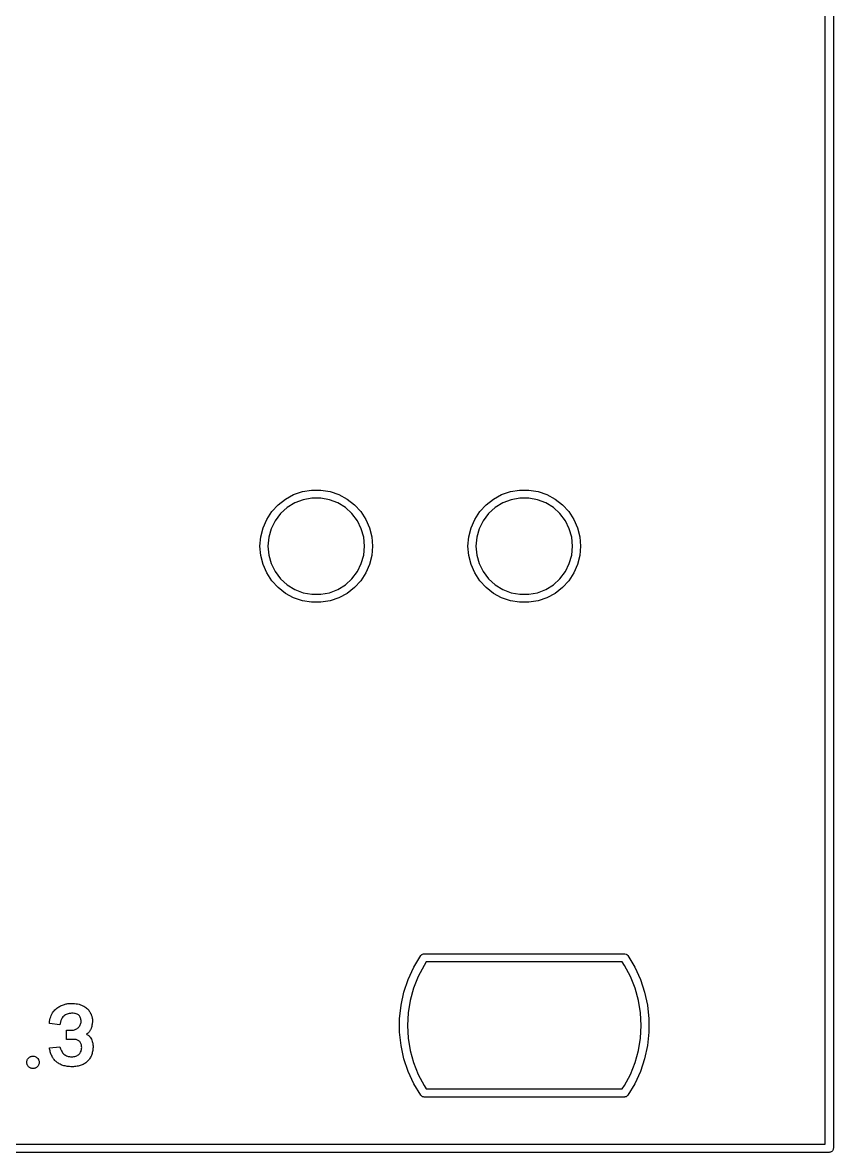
# Model space of a CAD drawing. Extents: x 108 to 148, y -157 to -29.
# Drawn here: x 128.6 to 148.4, y -157.11 to -129.53 of the extents above; entities that cross this region are included whole.
import ezdxf

# ---------------------------------------------------------------- set-up
doc = ezdxf.new("R2010")
doc.units = 0
doc.layers.add('BLACK', color=7, linetype='CONTINUOUS')

msp = doc.modelspace()

# ---------------------------------------------------------------- linework, layer by layer
at = {"layer": 'BLACK', "linetype": 'CONTINUOUS'}
for p, q in [((148.4, -28.61), (148.4, -157.01)), ((148.4, -28.61), (148.4, -157.01)), ((148.2, -156.91), (148.2, -28.71)), ((148.2, -156.91), (148.2, -28.71)), ((135.432457, -140.977075), (135.656453, -140.939696)), ((135.432457, -140.977075), (135.656453, -140.939696)), ((135.656453, -140.939696), (135.883547, -140.939696)), ((135.656453, -140.939696), (135.883547, -140.939696)), ((135.883547, -140.939696), (136.107543, -140.977075)), ((135.883547, -140.939696), (136.107543, -140.977075)), ((140.512457, -140.977075), (140.736453, -140.939696)), ((140.512457, -140.977075), (140.736453, -140.939696)), ((140.736453, -140.939696), (140.963547, -140.939696)), ((140.736453, -140.939696), (140.963547, -140.939696)), ((140.963547, -140.939696), (141.187543, -140.977075)), ((140.963547, -140.939696), (141.187543, -140.977075)), ((134.838738, -141.29838), (135.017946, -141.158896)), ((134.838738, -141.29838), (135.017946, -141.158896)), ((135.017946, -141.158896), (135.217669, -141.050812)), ((135.017946, -141.158896), (135.217669, -141.050812)), ((135.217669, -141.050812), (135.432457, -140.977075)), ((135.217669, -141.050812), (135.432457, -140.977075)), ((135.447068, -141.175013), (135.244014, -141.253677)), ((135.447068, -141.175013), (135.244014, -141.253677)), ((135.66112, -141.135), (135.447068, -141.175013)), ((135.66112, -141.135), (135.447068, -141.175013)), ((135.87888, -141.135), (135.66112, -141.135)), ((135.87888, -141.135), (135.66112, -141.135)), ((136.092932, -141.175013), (135.87888, -141.135)), ((136.092932, -141.175013), (135.87888, -141.135)), ((136.295986, -141.253677), (136.092932, -141.175013)), ((136.295986, -141.253677), (136.092932, -141.175013)), ((136.107543, -140.977075), (136.322331, -141.050812)), ((136.107543, -140.977075), (136.322331, -141.050812)), ((136.322331, -141.050812), (136.522054, -141.158896)), ((136.322331, -141.050812), (136.522054, -141.158896)), ((136.522054, -141.158896), (136.701262, -141.29838)), ((136.522054, -141.158896), (136.701262, -141.29838)), ((139.918738, -141.29838), (140.097946, -141.158896)), ((139.918738, -141.29838), (140.097946, -141.158896)), ((140.097946, -141.158896), (140.297669, -141.050812)), ((140.097946, -141.158896), (140.297669, -141.050812)), ((140.297669, -141.050812), (140.512457, -140.977075)), ((140.297669, -141.050812), (140.512457, -140.977075)), ((140.527068, -141.175013), (140.324014, -141.253677)), ((140.527068, -141.175013), (140.324014, -141.253677)), ((140.74112, -141.135), (140.527068, -141.175013)), ((140.74112, -141.135), (140.527068, -141.175013)), ((140.95888, -141.135), (140.74112, -141.135)), ((140.95888, -141.135), (140.74112, -141.135)), ((141.172932, -141.175013), (140.95888, -141.135)), ((141.172932, -141.175013), (140.95888, -141.135)), ((141.375986, -141.253677), (141.172932, -141.175013)), ((141.375986, -141.253677), (141.172932, -141.175013)), ((141.187543, -140.977075), (141.402331, -141.050812)), ((141.187543, -140.977075), (141.402331, -141.050812)), ((141.402331, -141.050812), (141.602054, -141.158896)), ((141.402331, -141.050812), (141.602054, -141.158896)), ((141.602054, -141.158896), (141.781262, -141.29838)), ((141.602054, -141.158896), (141.781262, -141.29838)), ((134.560724, -141.655572), (134.684932, -141.465458)), ((134.560724, -141.655572), (134.684932, -141.465458)), ((134.684932, -141.465458), (134.838738, -141.29838)), ((134.684932, -141.465458), (134.838738, -141.29838)), ((135.058871, -141.368313), (134.897944, -141.515016)), ((135.058871, -141.368313), (134.897944, -141.515016)), ((135.244014, -141.253677), (135.058871, -141.368313)), ((135.244014, -141.253677), (135.058871, -141.368313)), ((136.481129, -141.368313), (136.295986, -141.253677)), ((136.481129, -141.368313), (136.295986, -141.253677)), ((136.642056, -141.515016), (136.481129, -141.368313)), ((136.642056, -141.515016), (136.481129, -141.368313)), ((136.701262, -141.29838), (136.855068, -141.465458)), ((136.701262, -141.29838), (136.855068, -141.465458)), ((136.855068, -141.465458), (136.979276, -141.655572)), ((136.855068, -141.465458), (136.979276, -141.655572)), ((139.640724, -141.655572), (139.764932, -141.465458)), ((139.640724, -141.655572), (139.764932, -141.465458)), ((139.764932, -141.465458), (139.918738, -141.29838)), ((139.764932, -141.465458), (139.918738, -141.29838)), ((140.138871, -141.368313), (139.977944, -141.515016)), ((140.138871, -141.368313), (139.977944, -141.515016)), ((140.324014, -141.253677), (140.138871, -141.368313)), ((140.324014, -141.253677), (140.138871, -141.368313)), ((141.561129, -141.368313), (141.375986, -141.253677)), ((141.561129, -141.368313), (141.375986, -141.253677)), ((141.722056, -141.515016), (141.561129, -141.368313)), ((141.722056, -141.515016), (141.561129, -141.368313)), ((141.781262, -141.29838), (141.935068, -141.465458)), ((141.781262, -141.29838), (141.935068, -141.465458)), ((141.935068, -141.465458), (142.059276, -141.655572)), ((141.935068, -141.465458), (142.059276, -141.655572)), ((134.469501, -141.863538), (134.560724, -141.655572)), ((134.469501, -141.863538), (134.560724, -141.655572)), ((134.766715, -141.688792), (134.669651, -141.883723)), ((134.766715, -141.688792), (134.669651, -141.883723)), ((134.897944, -141.515016), (134.766715, -141.688792)), ((134.897944, -141.515016), (134.766715, -141.688792)), ((136.773285, -141.688792), (136.642056, -141.515016)), ((136.773285, -141.688792), (136.642056, -141.515016)), ((136.870349, -141.883723), (136.773285, -141.688792)), ((136.870349, -141.883723), (136.773285, -141.688792)), ((136.979276, -141.655572), (137.070499, -141.863538)), ((136.979276, -141.655572), (137.070499, -141.863538)), ((139.549501, -141.863538), (139.640724, -141.655572)), ((139.549501, -141.863538), (139.640724, -141.655572)), ((139.846715, -141.688792), (139.749651, -141.883723)), ((139.846715, -141.688792), (139.749651, -141.883723)), ((139.977944, -141.515016), (139.846715, -141.688792)), ((139.977944, -141.515016), (139.846715, -141.688792)), ((141.853285, -141.688792), (141.722056, -141.515016)), ((141.853285, -141.688792), (141.722056, -141.515016)), ((141.950349, -141.883723), (141.853285, -141.688792)), ((141.950349, -141.883723), (141.853285, -141.688792)), ((142.059276, -141.655572), (142.150499, -141.863538)), ((142.059276, -141.655572), (142.150499, -141.863538)), ((134.413753, -142.083682), (134.469501, -141.863538)), ((134.413753, -142.083682), (134.469501, -141.863538)), ((134.669651, -141.883723), (134.610058, -142.093169)), ((134.669651, -141.883723), (134.610058, -142.093169)), ((136.929942, -142.093169), (136.870349, -141.883723)), ((136.929942, -142.093169), (136.870349, -141.883723)), ((137.070499, -141.863538), (137.126247, -142.083682)), ((137.070499, -141.863538), (137.126247, -142.083682)), ((139.493753, -142.083682), (139.549501, -141.863538)), ((139.493753, -142.083682), (139.549501, -141.863538)), ((139.749651, -141.883723), (139.690058, -142.093169)), ((139.749651, -141.883723), (139.690058, -142.093169)), ((142.009942, -142.093169), (141.950349, -141.883723)), ((142.009942, -142.093169), (141.950349, -141.883723)), ((142.150499, -141.863538), (142.206247, -142.083682)), ((142.150499, -141.863538), (142.206247, -142.083682)), ((134.395, -142.31), (134.413753, -142.083682)), ((134.395, -142.31), (134.413753, -142.083682)), ((134.413753, -142.536318), (134.395, -142.31)), ((134.413753, -142.536318), (134.395, -142.31)), ((134.610058, -142.093169), (134.589966, -142.31)), ((134.610058, -142.093169), (134.589966, -142.31)), ((134.589966, -142.31), (134.610058, -142.526831)), ((134.589966, -142.31), (134.610058, -142.526831)), ((136.950034, -142.31), (136.929942, -142.093169)), ((136.950034, -142.31), (136.929942, -142.093169)), ((136.929942, -142.526831), (136.950034, -142.31)), ((136.929942, -142.526831), (136.950034, -142.31)), ((137.126247, -142.083682), (137.145, -142.31)), ((137.126247, -142.083682), (137.145, -142.31)), ((137.145, -142.31), (137.126247, -142.536318)), ((137.145, -142.31), (137.126247, -142.536318)), ((139.475, -142.31), (139.493753, -142.083682)), ((139.475, -142.31), (139.493753, -142.083682)), ((139.493753, -142.536318), (139.475, -142.31)), ((139.493753, -142.536318), (139.475, -142.31)), ((139.690058, -142.093169), (139.669966, -142.31)), ((139.690058, -142.093169), (139.669966, -142.31)), ((139.669966, -142.31), (139.690058, -142.526831)), ((139.669966, -142.31), (139.690058, -142.526831)), ((142.030034, -142.31), (142.009942, -142.093169)), ((142.030034, -142.31), (142.009942, -142.093169)), ((142.009942, -142.526831), (142.030034, -142.31)), ((142.009942, -142.526831), (142.030034, -142.31)), ((142.206247, -142.083682), (142.225, -142.31)), ((142.206247, -142.083682), (142.225, -142.31)), ((142.225, -142.31), (142.206247, -142.536318)), ((142.225, -142.31), (142.206247, -142.536318)), ((134.469501, -142.756462), (134.413753, -142.536318)), ((134.469501, -142.756462), (134.413753, -142.536318)), ((134.610058, -142.526831), (134.669651, -142.736277)), ((134.610058, -142.526831), (134.669651, -142.736277)), ((136.870349, -142.736277), (136.929942, -142.526831)), ((136.870349, -142.736277), (136.929942, -142.526831)), ((137.126247, -142.536318), (137.070499, -142.756462)), ((137.126247, -142.536318), (137.070499, -142.756462)), ((139.549501, -142.756462), (139.493753, -142.536318)), ((139.549501, -142.756462), (139.493753, -142.536318)), ((139.690058, -142.526831), (139.749651, -142.736277)), ((139.690058, -142.526831), (139.749651, -142.736277)), ((141.950349, -142.736277), (142.009942, -142.526831)), ((141.950349, -142.736277), (142.009942, -142.526831)), ((142.206247, -142.536318), (142.150499, -142.756462)), ((142.206247, -142.536318), (142.150499, -142.756462)), ((134.560724, -142.964428), (134.469501, -142.756462)), ((134.560724, -142.964428), (134.469501, -142.756462)), ((134.669651, -142.736277), (134.766715, -142.931208)), ((134.669651, -142.736277), (134.766715, -142.931208)), ((136.773285, -142.931208), (136.870349, -142.736277)), ((136.773285, -142.931208), (136.870349, -142.736277)), ((137.070499, -142.756462), (136.979276, -142.964428)), ((137.070499, -142.756462), (136.979276, -142.964428)), ((139.640724, -142.964428), (139.549501, -142.756462)), ((139.640724, -142.964428), (139.549501, -142.756462)), ((139.749651, -142.736277), (139.846715, -142.931208)), ((139.749651, -142.736277), (139.846715, -142.931208)), ((141.853285, -142.931208), (141.950349, -142.736277)), ((141.853285, -142.931208), (141.950349, -142.736277)), ((142.150499, -142.756462), (142.059276, -142.964428)), ((142.150499, -142.756462), (142.059276, -142.964428)), ((134.684932, -143.154542), (134.560724, -142.964428)), ((134.684932, -143.154542), (134.560724, -142.964428)), ((134.766715, -142.931208), (134.897944, -143.104984)), ((134.766715, -142.931208), (134.897944, -143.104984)), ((134.897944, -143.104984), (135.058871, -143.251687)), ((134.897944, -143.104984), (135.058871, -143.251687)), ((136.481129, -143.251687), (136.642056, -143.104984)), ((136.481129, -143.251687), (136.642056, -143.104984)), ((136.642056, -143.104984), (136.773285, -142.931208)), ((136.642056, -143.104984), (136.773285, -142.931208)), ((136.979276, -142.964428), (136.855068, -143.154542)), ((136.979276, -142.964428), (136.855068, -143.154542)), ((139.764932, -143.154542), (139.640724, -142.964428)), ((139.764932, -143.154542), (139.640724, -142.964428)), ((139.846715, -142.931208), (139.977944, -143.104984)), ((139.846715, -142.931208), (139.977944, -143.104984)), ((139.977944, -143.104984), (140.138871, -143.251687)), ((139.977944, -143.104984), (140.138871, -143.251687)), ((141.561129, -143.251687), (141.722056, -143.104984)), ((141.561129, -143.251687), (141.722056, -143.104984)), ((141.722056, -143.104984), (141.853285, -142.931208)), ((141.722056, -143.104984), (141.853285, -142.931208)), ((142.059276, -142.964428), (141.935068, -143.154542)), ((142.059276, -142.964428), (141.935068, -143.154542)), ((134.838738, -143.32162), (134.684932, -143.154542)), ((134.838738, -143.32162), (134.684932, -143.154542)), ((135.017946, -143.461104), (134.838738, -143.32162)), ((135.017946, -143.461104), (134.838738, -143.32162)), ((135.058871, -143.251687), (135.244014, -143.366323)), ((135.058871, -143.251687), (135.244014, -143.366323)), ((135.244014, -143.366323), (135.447068, -143.444987)), ((135.244014, -143.366323), (135.447068, -143.444987)), ((136.092932, -143.444987), (136.295986, -143.366323)), ((136.092932, -143.444987), (136.295986, -143.366323)), ((136.295986, -143.366323), (136.481129, -143.251687)), ((136.295986, -143.366323), (136.481129, -143.251687)), ((136.701262, -143.32162), (136.522054, -143.461104)), ((136.701262, -143.32162), (136.522054, -143.461104)), ((136.855068, -143.154542), (136.701262, -143.32162)), ((136.855068, -143.154542), (136.701262, -143.32162)), ((139.918738, -143.32162), (139.764932, -143.154542)), ((139.918738, -143.32162), (139.764932, -143.154542)), ((140.097946, -143.461104), (139.918738, -143.32162)), ((140.097946, -143.461104), (139.918738, -143.32162)), ((140.138871, -143.251687), (140.324014, -143.366323)), ((140.138871, -143.251687), (140.324014, -143.366323)), ((140.324014, -143.366323), (140.527068, -143.444987)), ((140.324014, -143.366323), (140.527068, -143.444987)), ((141.172932, -143.444987), (141.375986, -143.366323)), ((141.172932, -143.444987), (141.375986, -143.366323)), ((141.375986, -143.366323), (141.561129, -143.251687)), ((141.375986, -143.366323), (141.561129, -143.251687)), ((141.781262, -143.32162), (141.602054, -143.461104)), ((141.781262, -143.32162), (141.602054, -143.461104)), ((141.935068, -143.154542), (141.781262, -143.32162)), ((141.935068, -143.154542), (141.781262, -143.32162)), ((135.217669, -143.569188), (135.017946, -143.461104)), ((135.217669, -143.569188), (135.017946, -143.461104)), ((135.432457, -143.642925), (135.217669, -143.569188)), ((135.432457, -143.642925), (135.217669, -143.569188)), ((135.656453, -143.680304), (135.432457, -143.642925)), ((135.656453, -143.680304), (135.432457, -143.642925)), ((135.447068, -143.444987), (135.66112, -143.485)), ((135.447068, -143.444987), (135.66112, -143.485)), ((135.883547, -143.680304), (135.656453, -143.680304)), ((135.883547, -143.680304), (135.656453, -143.680304)), ((135.66112, -143.485), (135.87888, -143.485)), ((135.66112, -143.485), (135.87888, -143.485)), ((135.87888, -143.485), (136.092932, -143.444987)), ((135.87888, -143.485), (136.092932, -143.444987)), ((136.107543, -143.642925), (135.883547, -143.680304)), ((136.107543, -143.642925), (135.883547, -143.680304)), ((136.322331, -143.569188), (136.107543, -143.642925)), ((136.322331, -143.569188), (136.107543, -143.642925)), ((136.522054, -143.461104), (136.322331, -143.569188)), ((136.522054, -143.461104), (136.322331, -143.569188)), ((140.297669, -143.569188), (140.097946, -143.461104)), ((140.297669, -143.569188), (140.097946, -143.461104)), ((140.512457, -143.642925), (140.297669, -143.569188)), ((140.512457, -143.642925), (140.297669, -143.569188)), ((140.736453, -143.680304), (140.512457, -143.642925)), ((140.736453, -143.680304), (140.512457, -143.642925)), ((140.527068, -143.444987), (140.74112, -143.485)), ((140.527068, -143.444987), (140.74112, -143.485)), ((140.963547, -143.680304), (140.736453, -143.680304)), ((140.963547, -143.680304), (140.736453, -143.680304)), ((140.74112, -143.485), (140.95888, -143.485)), ((140.74112, -143.485), (140.95888, -143.485)), ((140.95888, -143.485), (141.172932, -143.444987)), ((140.95888, -143.485), (141.172932, -143.444987)), ((141.187543, -143.642925), (140.963547, -143.680304)), ((141.187543, -143.642925), (140.963547, -143.680304)), ((141.402331, -143.569188), (141.187543, -143.642925)), ((141.402331, -143.569188), (141.187543, -143.642925)), ((141.602054, -143.461104), (141.402331, -143.569188)), ((141.602054, -143.461104), (141.402331, -143.569188)), ((138.152662, -152.586318), (138.321703, -152.304065)), ((138.152662, -152.586318), (138.321703, -152.304065)), ((138.321703, -152.304065), (138.337921, -152.289971)), ((138.321703, -152.304065), (138.337921, -152.289971)), ((138.337921, -152.289971), (138.345821, -152.279098)), ((138.337921, -152.289971), (138.345821, -152.279098)), ((138.345821, -152.279098), (138.353187, -152.276704)), ((138.345821, -152.279098), (138.353187, -152.276704)), ((138.353187, -152.276704), (138.360775, -152.270111)), ((138.353187, -152.276704), (138.360775, -152.270111)), ((138.360775, -152.270111), (138.392362, -152.263976)), ((138.360775, -152.270111), (138.392362, -152.263976)), ((138.392362, -152.263976), (138.4046, -152.26)), ((138.392362, -152.263976), (138.4046, -152.26)), ((138.457744, -152.46), (138.401365, -152.54352)), ((138.457744, -152.46), (138.401365, -152.54352)), ((138.4046, -152.26), (143.2954, -152.26)), ((138.4046, -152.26), (143.2954, -152.26)), ((143.242255, -152.46), (138.457744, -152.46)), ((143.242255, -152.46), (138.457744, -152.46)), ((143.298634, -152.543523), (143.242255, -152.46)), ((143.298634, -152.543523), (143.242255, -152.46)), ((143.2954, -152.26), (143.307663, -152.263984)), ((143.2954, -152.26), (143.307663, -152.263984)), ((143.307663, -152.263984), (143.33923, -152.270116)), ((143.307663, -152.263984), (143.33923, -152.270116)), ((143.33923, -152.270116), (143.34681, -152.276703)), ((143.33923, -152.270116), (143.34681, -152.276703)), ((143.34681, -152.276703), (143.354179, -152.279098)), ((143.34681, -152.276703), (143.354179, -152.279098)), ((143.354179, -152.279098), (143.362081, -152.289974)), ((143.354179, -152.279098), (143.362081, -152.289974)), ((143.362081, -152.289974), (143.378301, -152.30407)), ((143.362081, -152.289974), (143.378301, -152.30407)), ((143.378301, -152.30407), (143.378301, -152.304071)), ((143.378301, -152.30407), (143.378301, -152.304071)), ((143.378301, -152.304071), (143.547335, -152.586325)), ((143.378301, -152.304071), (143.547335, -152.586325)), ((138.015007, -152.885137), (138.152662, -152.586318)), ((138.015007, -152.885137), (138.152662, -152.586318)), ((138.401365, -152.54352), (138.257653, -152.8158)), ((138.401365, -152.54352), (138.257653, -152.8158)), ((143.44234, -152.815804), (143.298634, -152.543523)), ((143.44234, -152.815804), (143.298634, -152.543523)), ((143.547335, -152.586325), (143.684985, -152.885144)), ((143.547335, -152.586325), (143.684985, -152.885144)), ((137.910339, -153.197045), (138.015007, -152.885137)), ((137.910339, -153.197045), (138.015007, -152.885137)), ((138.257653, -152.8158), (138.144105, -153.101975)), ((138.257653, -152.8158), (138.144105, -153.101975)), ((143.555884, -153.101979), (143.44234, -152.815804)), ((143.555884, -153.101979), (143.44234, -152.815804)), ((143.684985, -152.885144), (143.789648, -153.197051)), ((143.684985, -152.885144), (143.789648, -153.197051)), ((137.839877, -153.518412), (137.910339, -153.197045)), ((137.839877, -153.518412), (137.910339, -153.197045)), ((138.144105, -153.101975), (138.062042, -153.398716)), ((138.144105, -153.101975), (138.062042, -153.398716)), ((143.637944, -153.398719), (143.555884, -153.101979)), ((143.637944, -153.398719), (143.555884, -153.101979)), ((143.789648, -153.197051), (143.860108, -153.518416)), ((143.789648, -153.197051), (143.860108, -153.518416)), ((129.36753, -153.652801), (129.388194, -153.630095)), ((129.388194, -153.630095), (129.409825, -153.609361)), ((129.409825, -153.609361), (129.43225, -153.590511)), ((129.43225, -153.590511), (129.455292, -153.573455)), ((129.455292, -153.573455), (129.478776, -153.558103)), ((129.478776, -153.558103), (129.502527, -153.544366)), ((129.502527, -153.544366), (129.526368, -153.532153)), ((129.526368, -153.532153), (129.550124, -153.521375)), ((129.550124, -153.521375), (129.57362, -153.511943)), ((129.57362, -153.511943), (129.59668, -153.503766)), ((129.59668, -153.503766), (129.619129, -153.496755)), ((129.619129, -153.496755), (129.64079, -153.49082)), ((129.64079, -153.49082), (129.661489, -153.485873)), ((129.661489, -153.485873), (129.68105, -153.481822)), ((129.68105, -153.481822), (129.699297, -153.478578)), ((129.699297, -153.478578), (129.716055, -153.476051)), ((129.716055, -153.476051), (129.731149, -153.474153)), ((129.731149, -153.474153), (129.755638, -153.471881)), ((129.755638, -153.471881), (129.776915, -153.470924)), ((129.776915, -153.470924), (129.821881, -153.47196)), ((129.821881, -153.47196), (129.864234, -153.474989)), ((129.864234, -153.474989), (129.90405, -153.479889)), ((129.90405, -153.479889), (129.941407, -153.486542)), ((129.941407, -153.486542), (129.976384, -153.494826)), ((129.976384, -153.494826), (130.009058, -153.504623)), ((130.009058, -153.504623), (130.039507, -153.515811)), ((130.039507, -153.515811), (130.067808, -153.528272)), ((130.067808, -153.528272), (130.094041, -153.541883)), ((130.094041, -153.541883), (130.118282, -153.556527)), ((130.118282, -153.556527), (130.140609, -153.572082)), ((130.140609, -153.572082), (130.1611, -153.588428)), ((130.1611, -153.588428), (130.179833, -153.605446)), ((130.179833, -153.605446), (130.196885, -153.623015)), ((130.196885, -153.623015), (130.212335, -153.641016)), ((137.804439, -153.845499), (137.839877, -153.518412)), ((137.804439, -153.845499), (137.839877, -153.518412)), ((138.062042, -153.398716), (138.012419, -153.702569)), ((138.062042, -153.398716), (138.012419, -153.702569)), ((143.687564, -153.702571), (143.637944, -153.398719)), ((143.687564, -153.702571), (143.637944, -153.398719)), ((143.860108, -153.518416), (143.895544, -153.845501)), ((143.860108, -153.518416), (143.895544, -153.845501)), ((129.25816, -153.916252), (129.264754, -153.874531)), ((129.264754, -153.874531), (129.273722, -153.835501)), ((129.273722, -153.835501), (129.284887, -153.799071)), ((129.284887, -153.799071), (129.298074, -153.765153)), ((129.298074, -153.765153), (129.313108, -153.733657)), ((129.313108, -153.733657), (129.329812, -153.704493)), ((129.329812, -153.704493), (129.348011, -153.677571)), ((129.348011, -153.677571), (129.36753, -153.652801)), ((129.529302, -153.904549), (129.524435, -153.920449)), ((129.534637, -153.889375), (129.529302, -153.904549)), ((129.54043, -153.874915), (129.534637, -153.889375)), ((129.546672, -153.861159), (129.54043, -153.874915)), ((129.553354, -153.848096), (129.546672, -153.861159)), ((129.567999, -153.824), (129.553354, -153.848096)), ((129.584288, -153.802541), (129.567999, -153.824)), ((129.602145, -153.783628), (129.584288, -153.802541)), ((129.621497, -153.767172), (129.602145, -153.783628)), ((129.642265, -153.753084), (129.621497, -153.767172)), ((129.664376, -153.741276), (129.642265, -153.753084)), ((129.687753, -153.731658), (129.664376, -153.741276)), ((129.712321, -153.724141), (129.687753, -153.731658)), ((129.738003, -153.718636), (129.712321, -153.724141)), ((129.764725, -153.715054), (129.738003, -153.718636)), ((129.79241, -153.713305), (129.764725, -153.715054)), ((129.806591, -153.713091), (129.79241, -153.713305)), ((129.835133, -153.713949), (129.806591, -153.713091)), ((129.861445, -153.716503), (129.835133, -153.713949)), ((129.88558, -153.720725), (129.861445, -153.716503)), ((129.907593, -153.726583), (129.88558, -153.720725)), ((129.927536, -153.73405), (129.907593, -153.726583)), ((129.945463, -153.743095), (129.927536, -153.73405)), ((129.961428, -153.753689), (129.945463, -153.743095)), ((129.975485, -153.765802), (129.961428, -153.753689)), ((129.987687, -153.779404), (129.975485, -153.765802)), ((129.998088, -153.794467), (129.987687, -153.779404)), ((130.006741, -153.810961), (129.998088, -153.794467)), ((130.013701, -153.828856), (130.006741, -153.810961)), ((130.019021, -153.848123), (130.013701, -153.828856)), ((130.022754, -153.868732), (130.019021, -153.848123)), ((130.024955, -153.890654), (130.022754, -153.868732)), ((130.025677, -153.913859), (130.024955, -153.890654)), ((130.212335, -153.641016), (130.226261, -153.659327)), ((130.226261, -153.659327), (130.23874, -153.677829)), ((130.23874, -153.677829), (130.249849, -153.696403)), ((130.249849, -153.696403), (130.259668, -153.714927)), ((130.259668, -153.714927), (130.268273, -153.733282)), ((130.268273, -153.733282), (130.275742, -153.751348)), ((130.275742, -153.751348), (130.282154, -153.769005)), ((130.282154, -153.769005), (130.287585, -153.786132)), ((130.287585, -153.786132), (130.292115, -153.80261)), ((130.292115, -153.80261), (130.29582, -153.818318)), ((130.29582, -153.818318), (130.298779, -153.833136)), ((130.298779, -153.833136), (130.302768, -153.859624)), ((130.302768, -153.859624), (130.304705, -153.881112)), ((130.305088, -153.902986), (130.30422, -153.920599)), ((130.304705, -153.881112), (130.305212, -153.896639)), ((130.305212, -153.896639), (130.305088, -153.902986)), ((137.804439, -154.174501), (137.804439, -153.845499)), ((137.804439, -154.174501), (137.804439, -153.845499)), ((138.012419, -153.702569), (137.995814, -154.01)), ((138.012419, -153.702569), (137.995814, -154.01)), ((143.704169, -154.01), (143.687564, -153.702571)), ((143.704169, -154.01), (143.687564, -153.702571)), ((143.895544, -153.845501), (143.895544, -154.174499)), ((143.895544, -153.845501), (143.895544, -154.174499)), ((129.254113, -153.960753), (129.25816, -153.916252)), ((129.509836, -153.991528), (129.254113, -153.960753)), ((129.512736, -153.972614), (129.509836, -153.991528)), ((129.516143, -153.95447), (129.512736, -153.972614)), ((129.520046, -153.937085), (129.516143, -153.95447)), ((129.524435, -153.920449), (129.520046, -153.937085)), ((129.672868, -154.352763), (129.672868, -154.127449)), ((129.672868, -154.127449), (129.799996, -154.127449)), ((129.799996, -154.127449), (129.820583, -154.126358)), ((129.820583, -154.126358), (129.841144, -154.123155)), ((129.841144, -154.123155), (129.861501, -154.117941)), ((129.861501, -154.117941), (129.881472, -154.110819)), ((129.881472, -154.110819), (129.900879, -154.101892)), ((129.900879, -154.101892), (129.919542, -154.091263)), ((129.919542, -154.091263), (129.93728, -154.079032)), ((129.93728, -154.079032), (129.953915, -154.065304)), ((129.953915, -154.065304), (129.969266, -154.050181)), ((129.969266, -154.050181), (129.983153, -154.033765)), ((129.983153, -154.033765), (129.995397, -154.016158)), ((129.995397, -154.016158), (130.005818, -153.997464)), ((130.005818, -153.997464), (130.014237, -153.977784)), ((130.014237, -153.977784), (130.020472, -153.957222)), ((130.020472, -153.957222), (130.024346, -153.935879)), ((130.024346, -153.935879), (130.025677, -153.913859)), ((130.214765, -154.179327), (130.204339, -154.190285)), ((130.224447, -154.167717), (130.214765, -154.179327)), ((130.233412, -154.155532), (130.224447, -154.167717)), ((130.241688, -154.142853), (130.233412, -154.155532)), ((130.249303, -154.12976), (130.241688, -154.142853)), ((130.256283, -154.116331), (130.249303, -154.12976)), ((130.262656, -154.102646), (130.256283, -154.116331)), ((130.268451, -154.088784), (130.262656, -154.102646)), ((130.273694, -154.074825), (130.268451, -154.088784)), ((130.278413, -154.060847), (130.273694, -154.074825)), ((130.286391, -154.033156), (130.278413, -154.060847)), ((130.292603, -154.006345), (130.286391, -154.033156)), ((130.297272, -153.981048), (130.292603, -154.006345)), ((130.300617, -153.957902), (130.297272, -153.981048)), ((130.30286, -153.937541), (130.300617, -153.957902)), ((130.30422, -153.920599), (130.30286, -153.937541)), ((137.839877, -154.501588), (137.804439, -154.174501)), ((137.839877, -154.501588), (137.804439, -154.174501)), ((137.995814, -154.01), (138.012419, -154.317431)), ((137.995814, -154.01), (138.012419, -154.317431)), ((143.687564, -154.317429), (143.704169, -154.01)), ((143.687564, -154.317429), (143.704169, -154.01)), ((143.895544, -154.174499), (143.860108, -154.501584)), ((143.895544, -154.174499), (143.860108, -154.501584)), ((129.865209, -154.352763), (129.672868, -154.352763)), ((129.884986, -154.353668), (129.865209, -154.352763)), ((129.903764, -154.356343), (129.884986, -154.353668)), ((129.921503, -154.36073), (129.903764, -154.356343)), ((129.938167, -154.366771), (129.921503, -154.36073)), ((129.953716, -154.374406), (129.938167, -154.366771)), ((129.968114, -154.383578), (129.953716, -154.374406)), ((129.981321, -154.394228), (129.968114, -154.383578)), ((129.993299, -154.406298), (129.981321, -154.394228)), ((130.004011, -154.419728), (129.993299, -154.406298)), ((130.013418, -154.434461), (130.004011, -154.419728)), ((130.021483, -154.450438), (130.013418, -154.434461)), ((130.028167, -154.467601), (130.021483, -154.450438)), ((130.168317, -154.218448), (130.154637, -154.226001)), ((130.154637, -154.226001), (130.169482, -154.232368)), ((130.181142, -154.209925), (130.168317, -154.218448)), ((130.169482, -154.232368), (130.183399, -154.239674)), ((130.19314, -154.200511), (130.181142, -154.209925)), ((130.183399, -154.239674), (130.196419, -154.247844)), ((130.204339, -154.190285), (130.19314, -154.200511)), ((130.196419, -154.247844), (130.208571, -154.256802)), ((130.208571, -154.256802), (130.219885, -154.266474)), ((130.219885, -154.266474), (130.230392, -154.276786)), ((130.230392, -154.276786), (130.249101, -154.299028)), ((130.249101, -154.299028), (130.264939, -154.322929)), ((130.264939, -154.322929), (130.278143, -154.347891)), ((130.278143, -154.347891), (130.288954, -154.373315)), ((130.288954, -154.373315), (130.29761, -154.398604)), ((130.29761, -154.398604), (130.304352, -154.423159)), ((130.304352, -154.423159), (130.309419, -154.446381)), ((130.309419, -154.446381), (130.313049, -154.467672)), ((138.012419, -154.317431), (138.062042, -154.621284)), ((138.012419, -154.317431), (138.062042, -154.621284)), ((143.637944, -154.621281), (143.687564, -154.317429)), ((143.637944, -154.621281), (143.687564, -154.317429)), ((129.253381, -154.553164), (129.510935, -154.53045)), ((129.257364, -154.579931), (129.253381, -154.553164)), ((129.262173, -154.606025), (129.257364, -154.579931)), ((129.267811, -154.631435), (129.262173, -154.606025)), ((129.274281, -154.656149), (129.267811, -154.631435)), ((129.281587, -154.680155), (129.274281, -154.656149)), ((129.28973, -154.703442), (129.281587, -154.680155)), ((129.298716, -154.725999), (129.28973, -154.703442)), ((129.308547, -154.747812), (129.298716, -154.725999)), ((129.510935, -154.53045), (129.517891, -154.558572)), ((129.517891, -154.558572), (129.526379, -154.585207)), ((129.526379, -154.585207), (129.536377, -154.610309)), ((129.536377, -154.610309), (129.547863, -154.633833)), ((129.547863, -154.633833), (129.560816, -154.655734)), ((129.560816, -154.655734), (129.575212, -154.675968)), ((129.575212, -154.675968), (129.591031, -154.694488)), ((129.591031, -154.694488), (129.60825, -154.71125)), ((129.60825, -154.71125), (129.626847, -154.726209)), ((129.626847, -154.726209), (129.646801, -154.73932)), ((129.942461, -154.740093), (129.960846, -154.727472)), ((129.960846, -154.727472), (129.977362, -154.713174)), ((129.977362, -154.713174), (129.991993, -154.69727)), ((129.991993, -154.69727), (130.004724, -154.679832)), ((130.004724, -154.679832), (130.015539, -154.660929)), ((130.015539, -154.660929), (130.024423, -154.640634)), ((130.024423, -154.640634), (130.031359, -154.619016)), ((130.033431, -154.48589), (130.028167, -154.467601)), ((130.031359, -154.619016), (130.036333, -154.596146)), ((130.037239, -154.505248), (130.033431, -154.48589)), ((130.036333, -154.596146), (130.039329, -154.572096)), ((130.039552, -154.525616), (130.037239, -154.505248)), ((130.039329, -154.572096), (130.040331, -154.546936)), ((130.040331, -154.546936), (130.039552, -154.525616)), ((130.28619, -154.719064), (130.277725, -154.741038)), ((130.293658, -154.696496), (130.28619, -154.719064)), ((130.300128, -154.673361), (130.293658, -154.696496)), ((130.305602, -154.649688), (130.300128, -154.673361)), ((130.310079, -154.625505), (130.305602, -154.649688)), ((130.313561, -154.600838), (130.310079, -154.625505)), ((130.313049, -154.467672), (130.315482, -154.486434)), ((130.316047, -154.575717), (130.313561, -154.600838)), ((130.315482, -154.486434), (130.317412, -154.508526)), ((130.317538, -154.550169), (130.316047, -154.575717)), ((130.317412, -154.508526), (130.318035, -154.524221)), ((130.318035, -154.524221), (130.317538, -154.550169)), ((137.910339, -154.822955), (137.839877, -154.501588)), ((137.910339, -154.822955), (137.839877, -154.501588)), ((138.062042, -154.621284), (138.144105, -154.918025)), ((138.062042, -154.621284), (138.144105, -154.918025)), ((143.555884, -154.918021), (143.637944, -154.621281)), ((143.555884, -154.918021), (143.637944, -154.621281)), ((143.860108, -154.501584), (143.789648, -154.822949)), ((143.860108, -154.501584), (143.789648, -154.822949)), ((128.699072, -154.911102), (128.699853, -154.895827)), ((128.699849, -154.926036), (128.699072, -154.911102)), ((128.702134, -154.940687), (128.699849, -154.926036)), ((128.699853, -154.895827), (128.702149, -154.880965)), ((128.705853, -154.954961), (128.702134, -154.940687)), ((128.702149, -154.880965), (128.705884, -154.866596)), ((128.710933, -154.968764), (128.705853, -154.954961)), ((128.705884, -154.866596), (128.710984, -154.852799)), ((128.7173, -154.982003), (128.710933, -154.968764)), ((128.710984, -154.852799), (128.72103, -154.833347)), ((128.724883, -154.994584), (128.7173, -154.982003)), ((128.72103, -154.833347), (128.733726, -154.815625)), ((128.733608, -155.006412), (128.724883, -154.994584)), ((128.743402, -155.017394), (128.733608, -155.006412)), ((128.733726, -154.815625), (128.748822, -154.799898)), ((128.748822, -154.799898), (128.766065, -154.786434)), ((128.766065, -154.786434), (128.77863, -154.778847)), ((128.77863, -154.778847), (128.791962, -154.772462)), ((128.791962, -154.772462), (128.805988, -154.767358)), ((128.805988, -154.767358), (128.820632, -154.763615)), ((128.820632, -154.763615), (128.835821, -154.761312)), ((128.835821, -154.761312), (128.851479, -154.760526)), ((128.851479, -154.760526), (128.866388, -154.761308)), ((128.866388, -154.761308), (128.880969, -154.7636)), ((128.880969, -154.7636), (128.902035, -154.769704)), ((128.902035, -154.769704), (128.92187, -154.778773)), ((128.92187, -154.778773), (128.940181, -154.790547)), ((128.940181, -154.790547), (128.956671, -154.804765)), ((128.956671, -154.804765), (128.971046, -154.821166)), ((128.966626, -155.006412), (128.956809, -155.017394)), ((128.975413, -154.994584), (128.966626, -155.006412)), ((128.971046, -154.821166), (128.98301, -154.839489)), ((128.983084, -154.982003), (128.975413, -154.994584)), ((128.98301, -154.839489), (128.989501, -154.852644)), ((128.989553, -154.968764), (128.983084, -154.982003)), ((128.989501, -154.852644), (128.994702, -154.86646)), ((128.994733, -154.954961), (128.989553, -154.968764)), ((128.994702, -154.86646), (128.998525, -154.88086)), ((128.99854, -154.940687), (128.994733, -154.954961)), ((128.998525, -154.88086), (129.000883, -154.895766)), ((129.000887, -154.926036), (128.99854, -154.940687)), ((129.000883, -154.895766), (129.001688, -154.911102)), ((129.001688, -154.911102), (129.000887, -154.926036)), ((129.319227, -154.768872), (129.308547, -154.747812)), ((129.330758, -154.789166), (129.319227, -154.768872)), ((129.343144, -154.808683), (129.330758, -154.789166)), ((129.356388, -154.827411), (129.343144, -154.808683)), ((129.370495, -154.845339), (129.356388, -154.827411)), ((129.385466, -154.862455), (129.370495, -154.845339)), ((129.401305, -154.878747), (129.385466, -154.862455)), ((129.418016, -154.894204), (129.401305, -154.878747)), ((129.435601, -154.908813), (129.418016, -154.894204)), ((129.454065, -154.922565), (129.435601, -154.908813)), ((129.47341, -154.935446), (129.454065, -154.922565)), ((129.493639, -154.947446), (129.47341, -154.935446)), ((129.514756, -154.958552), (129.493639, -154.947446)), ((129.536765, -154.968754), (129.514756, -154.958552)), ((129.559668, -154.978039), (129.536765, -154.968754)), ((129.583469, -154.986396), (129.559668, -154.978039)), ((129.608171, -154.993813), (129.583469, -154.986396)), ((129.633777, -155.000279), (129.608171, -154.993813)), ((129.660291, -155.005782), (129.633777, -155.000279)), ((129.646801, -154.73932), (129.668088, -154.750538)), ((129.687716, -155.01031), (129.660291, -155.005782)), ((129.668088, -154.750538), (129.690688, -154.759817)), ((129.716055, -155.013853), (129.687716, -155.01031)), ((129.690688, -154.759817), (129.714578, -154.767112)), ((129.714578, -154.767112), (129.739736, -154.772379)), ((129.745312, -155.016397), (129.716055, -155.013853)), ((129.739736, -154.772379), (129.76614, -154.775572)), ((129.76614, -154.775572), (129.793768, -154.776646)), ((129.793768, -154.776646), (129.823042, -154.775572)), ((129.823042, -154.775572), (129.850539, -154.772396)), ((129.850539, -154.772396), (129.876246, -154.767189)), ((129.898189, -155.012892), (129.868664, -155.015959)), ((129.876246, -154.767189), (129.900145, -154.760023)), ((129.926706, -155.008646), (129.898189, -155.012892)), ((129.900145, -154.760023), (129.922222, -154.750967)), ((129.922222, -154.750967), (129.942461, -154.740093)), ((129.954216, -155.003249), (129.926706, -155.008646)), ((129.980719, -154.996729), (129.954216, -155.003249)), ((130.006217, -154.989113), (129.980719, -154.996729)), ((130.030708, -154.980431), (130.006217, -154.989113)), ((130.054195, -154.970709), (130.030708, -154.980431)), ((130.076677, -154.959975), (130.054195, -154.970709)), ((130.098154, -154.948257), (130.076677, -154.959975)), ((130.118628, -154.935583), (130.098154, -154.948257)), ((130.138098, -154.921982), (130.118628, -154.935583)), ((130.156566, -154.907479), (130.138098, -154.921982)), ((130.174031, -154.892105), (130.156566, -154.907479)), ((130.190495, -154.875885), (130.174031, -154.892105)), ((130.205957, -154.858849), (130.190495, -154.875885)), ((130.220418, -154.841024), (130.205957, -154.858849)), ((130.233878, -154.822438), (130.220418, -154.841024)), ((130.246339, -154.803118), (130.233878, -154.822438)), ((130.2578, -154.783093), (130.246339, -154.803118)), ((130.268262, -154.762391), (130.2578, -154.783093)), ((130.277725, -154.741038), (130.268262, -154.762391)), ((138.015007, -155.134863), (137.910339, -154.822955)), ((138.015007, -155.134863), (137.910339, -154.822955)), ((138.144105, -154.918025), (138.257653, -155.2042)), ((138.144105, -154.918025), (138.257653, -155.2042)), ((143.44234, -155.204196), (143.555884, -154.918021)), ((143.44234, -155.204196), (143.555884, -154.918021)), ((143.789648, -154.822949), (143.684985, -155.134856)), ((143.789648, -154.822949), (143.684985, -155.134856)), ((128.754191, -155.027435), (128.743402, -155.017394)), ((128.765904, -155.036442), (128.754191, -155.027435)), ((128.778467, -155.044322), (128.765904, -155.036442)), ((128.791807, -155.050979), (128.778467, -155.044322)), ((128.805852, -155.05632), (128.791807, -155.050979)), ((128.820527, -155.060252), (128.805852, -155.05632)), ((128.83576, -155.062679), (128.820527, -155.060252)), ((128.851479, -155.06351), (128.83576, -155.062679)), ((128.866448, -155.062679), (128.851479, -155.06351)), ((128.881074, -155.060252), (128.866448, -155.062679)), ((128.895271, -155.05632), (128.881074, -155.060252)), ((128.908952, -155.050979), (128.895271, -155.05632)), ((128.922033, -155.044322), (128.908952, -155.050979)), ((128.934426, -155.036442), (128.922033, -155.044322)), ((128.946047, -155.027435), (128.934426, -155.036442)), ((128.956809, -155.017394), (128.946047, -155.027435)), ((129.775489, -155.017932), (129.745312, -155.016397)), ((129.806591, -155.018447), (129.775489, -155.017932)), ((129.838132, -155.01782), (129.806591, -155.018447)), ((129.868664, -155.015959), (129.838132, -155.01782)), ((138.152662, -155.433682), (138.015007, -155.134863)), ((138.152662, -155.433682), (138.015007, -155.134863)), ((138.257653, -155.2042), (138.401365, -155.47648)), ((138.257653, -155.2042), (138.401365, -155.47648)), ((143.298634, -155.476477), (143.44234, -155.204196)), ((143.298634, -155.476477), (143.44234, -155.204196)), ((143.684985, -155.134856), (143.547335, -155.433675)), ((143.684985, -155.134856), (143.547335, -155.433675)), ((138.321703, -155.715935), (138.152662, -155.433682)), ((138.321703, -155.715935), (138.152662, -155.433682)), ((138.401365, -155.47648), (138.457744, -155.56)), ((138.401365, -155.47648), (138.457744, -155.56)), ((138.457744, -155.56), (143.242255, -155.56)), ((138.457744, -155.56), (143.242255, -155.56)), ((143.242255, -155.56), (143.298634, -155.476477)), ((143.242255, -155.56), (143.298634, -155.476477)), ((143.547335, -155.433675), (143.378301, -155.715929)), ((143.547335, -155.433675), (143.378301, -155.715929)), ((138.337921, -155.730028), (138.321703, -155.715935)), ((138.337921, -155.730028), (138.321703, -155.715935)), ((138.345821, -155.740902), (138.337921, -155.730028)), ((138.345821, -155.740902), (138.337921, -155.730028)), ((138.353187, -155.743295), (138.345821, -155.740902)), ((138.353187, -155.743295), (138.345821, -155.740902)), ((138.360775, -155.749889), (138.353187, -155.743295)), ((138.360775, -155.749889), (138.353187, -155.743295)), ((138.392362, -155.756023), (138.360775, -155.749889)), ((138.392362, -155.756023), (138.360775, -155.749889)), ((138.4046, -155.76), (138.392362, -155.756023)), ((138.4046, -155.76), (138.392362, -155.756023)), ((143.2954, -155.76), (138.4046, -155.76)), ((143.2954, -155.76), (138.4046, -155.76)), ((143.307663, -155.756015), (143.2954, -155.76)), ((143.307663, -155.756015), (143.2954, -155.76)), ((143.33923, -155.749884), (143.307663, -155.756015)), ((143.33923, -155.749884), (143.307663, -155.756015)), ((143.34681, -155.743296), (143.33923, -155.749884)), ((143.34681, -155.743296), (143.33923, -155.749884)), ((143.354179, -155.740902), (143.34681, -155.743296)), ((143.354179, -155.740902), (143.34681, -155.743296)), ((143.362081, -155.730025), (143.354179, -155.740902)), ((143.362081, -155.730025), (143.354179, -155.740902)), ((143.378301, -155.71593), (143.362081, -155.730025)), ((143.378301, -155.71593), (143.362081, -155.730025)), ((143.378301, -155.715929), (143.378301, -155.71593)), ((143.378301, -155.715929), (143.378301, -155.71593)), ((108.1, -156.91), (148.2, -156.91)), ((108.1, -156.91), (147.4406, -156.91)), ((147.4406, -156.91), (148.2, -156.91)), ((148.3, -157.11), (108, -157.11)), ((147.4406, -157.11), (108, -157.11)), ((147.5, -157.11), (147.4406, -157.11)), ((148.3, -157.11), (147.5, -157.11)), ((148.315063, -157.105106), (148.3, -157.11)), ((148.315063, -157.105106), (148.3, -157.11)), ((148.330902, -157.105106), (148.315063, -157.105106)), ((148.330902, -157.105106), (148.315063, -157.105106)), ((148.343715, -157.095796), (148.330902, -157.105106)), ((148.343715, -157.095796), (148.330902, -157.105106)), ((148.358779, -157.090902), (148.343715, -157.095796)), ((148.358779, -157.090902), (148.343715, -157.095796)), ((148.368088, -157.078088), (148.358779, -157.090902)), ((148.368088, -157.078088), (148.358779, -157.090902)), ((148.380902, -157.068779), (148.368088, -157.078088)), ((148.380902, -157.068779), (148.368088, -157.078088)), ((148.385796, -157.053715), (148.380902, -157.068779)), ((148.385796, -157.053715), (148.380902, -157.068779)), ((148.395106, -157.040902), (148.385796, -157.053715)), ((148.395106, -157.040902), (148.385796, -157.053715)), ((148.4, -157.01), (148.395106, -157.025062)), ((148.4, -157.01), (148.395106, -157.025062)), ((148.395106, -157.025062), (148.395106, -157.040902)), ((148.395106, -157.025062), (148.395106, -157.040902))]:
    msp.add_line(p, q, dxfattribs=at)

doc.saveas('drawing.dxf')
